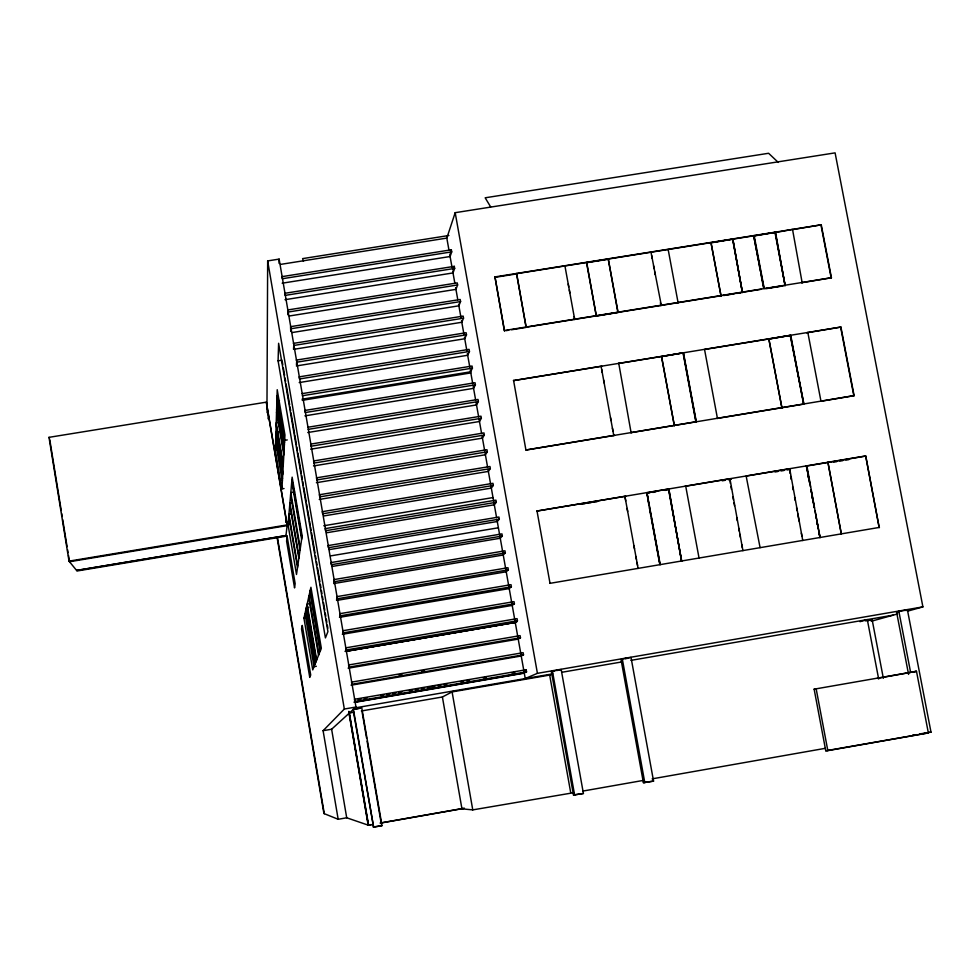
<?xml version="1.0" encoding="UTF-8"?>
<svg xmlns="http://www.w3.org/2000/svg" width="980" height="980" viewBox="0 0 980 980"><rect width="100%" height="100%" fill="white"/><g stroke="black" fill="none" stroke-linecap="round" stroke-linejoin="round"><path stroke-width="1.47" d="M266.964 407.006L267.663 260.913L279.129 259.1L355.973 707.021L331.62 729.23L323.094 730.7L338.174 819.28L346.712 817.786L368.603 825.283L349.37 713.036L353.878 712.264M266.315 402.155L287.201 524.913L285.891 536.244L77.053 570.997L69.029 561.136L49 437.337L266.315 402.155L287.128 525.611L69.519 561.736L68.502 555.489M279.018 263.252L279.129 259.1M267.075 412.69L267.197 408.391M268.104 418.766L268.238 414.528M281.934 488.873L275.392 450.384L277.218 389.709L284.947 434.998L281.934 488.873L284.016 488.53M278.087 360.848L278.614 343.282L327.92 631.622L325.421 637.907L278.087 360.848L282.032 360.211M287.9 314.837L287.679 309.974L457.244 282.901L457.611 284.972L455.945 289.357L289.333 315.989M290.754 331.436L290.546 326.671L460.196 299.488L460.576 301.558L458.873 305.809L292.175 332.538M296.45 364.707L296.634 362.208L466.492 334.805L466.125 332.722L296.279 360.113M288.034 524.692L292.138 477.15L302.146 535.766L296.499 574.476L288.034 524.692L290.117 524.349M285.756 522.291L286.074 519.363M303.947 618.184L310.93 587.277L321.33 648.233L312.743 669.879L303.947 618.184L306.03 617.829M448.963 250.121L446.819 238.091L455.185 212.685L835.095 152.868L922.903 606.89L907.407 611.202M334.29 581.728L333.69 583.566L503.242 554.999L505.349 552.916L504.97 550.809L333.935 579.596L334.29 581.728L505.349 552.916M450.139 253.306L451.351 249.79L281.958 276.654L282.314 278.737L451.719 251.86L451.351 249.79M451.719 251.86L450.102 256.527L282.167 283.196M453.066 269.745L454.291 266.339L284.812 293.302L285.168 295.384L454.659 268.41L454.291 266.339M454.659 268.41L453.017 272.93L284.996 299.696M336.581 600.446L336.851 596.636L507.983 567.726L508.363 569.846L506.231 571.781L338.088 600.189M463.528 318.169L461.801 322.273L293.51 349.358L293.767 345.474L463.528 318.169L463.16 316.099L293.412 343.38M340.146 615.82L339.484 617.351L509.22 588.576L511.389 586.799L511.009 584.68L339.778 613.688L340.146 615.82L511.389 586.799M466.492 334.805L464.741 338.762L296.364 365.944M504.382 330.909L494.974 276.911L821.252 224.812L831.432 277.744L801.615 282.742M469.457 351.452L299.513 378.966L299.157 376.871L469.089 349.37L469.457 351.452L467.68 355.274L299.206 382.568M511.609 329.746L526.076 327.406L516.644 273.445M302.036 393.642L472.054 366.042L472.434 368.125L470.621 371.8L302.061 399.191M343.074 632.896L342.388 634.293L512.221 605.407L514.402 603.766L514.022 601.647L342.706 630.765L343.074 632.896L514.402 603.766M475.398 384.822L305.27 412.543L304.915 410.449L475.031 382.739L475.398 384.822L473.573 388.349L304.927 415.851M504.492 330.701L494.974 276.911M307.793 427.268L478.007 399.448L478.375 401.531L476.525 404.924L307.781 432.523M564.982 266.205L574.721 319.59L574.182 316.626M346.014 649.997L345.291 651.235L515.211 622.251L517.428 620.757L517.06 618.637L345.646 647.866L346.014 649.997L517.428 620.757M481.364 418.276L311.052 446.206L310.685 444.099L480.984 416.182L481.364 418.276L479.477 421.51L310.648 449.22M821.314 401.2L854.107 395.638L840.914 327.051L513.447 380.595L601.818 366.189M596.048 314.617L586.726 262.481M586.542 262.75L596.355 316.062L606.412 314.445M484.341 435.034L313.943 463.075L313.576 460.968L483.973 432.927L484.341 435.034L482.43 438.121L313.514 465.941M617.915 312.583L608.262 259.039L618.074 312.363L609.291 313.98M487.33 451.805L316.834 479.955L316.479 477.848L486.962 449.71L487.33 451.805L485.394 454.757L316.381 482.687M348.941 667.123L348.206 668.213L518.212 639.107L520.466 637.772L520.086 635.64L348.574 664.979L348.941 667.123L520.466 637.772M490.331 468.612L319.737 496.872L319.37 494.753L489.951 466.505L490.331 468.612L488.359 471.417L319.26 499.445M651.051 252.448L661.292 305.221M668.201 249.704L678.123 302.881M493.32 485.431L322.641 513.802L322.285 511.683L492.952 483.324L493.32 485.431L491.323 488.089L323.633 515.97M513.569 380.412L525.917 450.016L854.107 395.638M601.132 366.471L613.786 435.635M496.321 502.262L325.556 530.744L325.188 528.624L495.954 500.155L496.321 502.262L494.3 504.786L326.512 532.777M711.039 242.844L721.023 295.936L711.039 242.844L732.611 239.181L742.423 292.493L732.807 238.949L742.399 292.493M351.894 684.273L351.122 685.204L521.225 656L523.504 654.812L523.124 652.68L351.526 682.129L351.894 684.273L523.504 654.812M499.335 519.13L328.459 547.722L328.092 545.591L498.955 517.024L499.335 519.13L497.277 521.507L329.402 549.596M802.179 282.84L792.526 229.394L775.021 232.628L785.115 285.596L775.266 232.37L753.73 236.021L763.739 287.336M753.718 236.033L754.159 235.531L764.229 288.598M661.549 356.622L674.338 425.626L661.549 356.622L683.452 352.714L696.302 421.719L630.998 432.646M502.336 536.011L331.375 564.713L331.007 562.581L501.956 533.904L502.336 536.011L500.253 538.24L332.293 566.44M865.708 455.957L879.17 527.51L865.708 455.957L536.881 511.058L625.706 496.199M323.094 730.7L344.335 709.03L355.973 707.021M792.967 229.541L821.252 224.812M704.571 349.603L717.458 418.497M354.834 701.435L354.037 702.219L524.239 672.905L526.542 671.864L526.162 669.732L354.466 699.291L354.834 701.435L526.542 671.864M631.108 432.768L618.735 363.262M785.115 285.596L775.486 232.125M353.07 709.471L361.755 707.756L382.004 825.65L373.601 827.132L353.07 709.471L360.027 708.27M768.884 339.117L781.905 407.839L768.884 339.117L790.725 335.221L803.821 403.956L790.26 335.638M807.336 332.857L807.826 332.441L820.946 401.126M624.922 496.444L638.102 568.474M806.724 332.784L840.914 327.051M648.821 504.81L646.959 492.536L660.202 564.578M537.003 510.935L550.001 583.259M685.731 486.264L699.058 558.135M746.172 476.158L760.088 547.636M361.375 710.966L442.397 696.988L454.218 690.79M742.926 550.687L729.929 478.669L730.345 483.434M802.767 540.543L789.684 468.673L790.052 473.438M523.859 670.786L526.162 669.732M525.035 678.626L537.42 673.333L922.903 606.89M551.36 671.459L561.173 669.511L583.418 793.482L573.484 795.013L551.36 671.459L554.276 670.957M573.949 792.649L472.764 809.884L452.086 691.905L549.67 675.073L552.671 673.86L355.017 707.903M622.312 658.977L621.014 659.454L643.407 782.677L653.55 781.109L631.022 657.47L622.312 658.977L644.803 782.653M859.987 621.675L867.312 619.605L878.668 679.03M908.57 674.412L896.553 611.949L907.419 609.83L931 732.17L920.012 733.885M883.348 678.283L872.139 619.715L867.374 620.757M905.091 610.479L907.419 609.83M871.245 621.259L897.545 613.946M814.135 689.173L816.156 688.805L827.831 750.643L928.354 732.905L916.484 671.312L814.135 689.173L825.76 750.778L827.831 750.643M877.112 678.405L908.999 672.672M913.495 671.851L916.484 671.312L905.52 673.236M371.2 824.609L368.186 825.148L348.819 712.068M380.216 823.029L464.434 808.182M373.123 824.486L368.37 825.209L348.868 711.333M380.424 823.09L463.283 808.488M373.221 827.01L382.004 825.65M582.965 791.056L643.125 780.448M652.153 778.855L825.087 748.365M573.484 795.013L583.418 793.482M643.407 782.677L653.55 781.109M924.299 733.138L927.154 732.624M825.76 750.778L928.354 732.905L925.328 733.163M398.921 674.816L401.935 674.301M421.498 670.933L424.512 670.418M358.19 699.316L361.204 698.801M364.217 698.274L367.231 697.76M380.779 695.42L383.793 694.906M386.806 694.391L389.82 693.865M392.833 693.35L395.846 692.836M398.86 692.309L401.874 691.794M409.395 690.496L412.409 689.981M415.422 689.467L418.435 688.94M421.449 688.426L424.463 687.911M427.476 687.384L434.998 686.086M438.011 685.571L441.024 685.057M444.038 684.53L447.052 684.016M460.6 681.676L463.613 681.161M466.627 680.647L469.641 680.12M483.189 677.793L486.202 677.266M511.805 672.868L514.818 672.341M356.757 702.011L524.165 673.174M557.179 670.455L560.082 669.952M625.35 658.707L628.241 658.205M896.553 611.949L900.828 611.214M561.712 672.305L621.92 661.917M630.961 660.361L893.331 615.109M865.389 620.879L872.139 619.715M549.866 583.357L879.452 527.399M346.491 651.247L516.644 622.214M345.327 651.455L515.26 622.459M316.344 666.278L314.017 666.67L304.976 613.602M311.53 595.509L308.97 595.938L318.929 654.297M337.218 598.768L508.363 569.846M309.558 603.729L307.12 604.146L316.638 660.042M308.7 607.343L306.299 607.747L315.646 662.566M291.268 513.949L288.929 514.341L297.736 566.048M69.029 561.136L287.201 524.913M323.768 525.758L493.014 497.571M646.616 492.818L668.458 489.057L681.713 561.075M684.959 486.288L729.978 478.767M746.478 475.998L789.978 468.722M865.438 456.104L806.234 466.113L806.871 465.794L819.978 537.628L818.851 531.662M581.936 504.271L584.95 503.757M587.976 503.255L590.989 502.752M594.003 502.25L597.016 501.748M646.788 493.418L649.801 492.916M652.815 492.413L655.841 491.911M664.881 490.392L669.414 489.632M722.187 480.8L725.212 480.298M728.226 479.796L731.239 479.294M774.972 471.98L777.998 471.478M781.011 470.964L784.024 470.461M787.038 469.959L790.052 469.457M833.796 462.144L836.81 461.629M839.823 461.127L842.837 460.625M845.863 460.122L848.876 459.62M330.481 555.917L498.391 527.779M525.917 450.016L614.485 435.377M717.238 418.399L803.576 404.127L790.492 335.43L704.351 349.48M294.588 492.021L290.803 492.658L300.309 548.396M292.334 502.703L289.896 503.108L299.059 556.897M302.257 400.318L470.817 372.927M279.141 409.077L276.617 409.481L283.967 452.564M618.294 363.507L683.268 352.91L696.106 421.89M278.651 422.417L276.213 422.821L283.306 464.398M278.296 431.96L275.931 432.339L282.828 472.862M308.161 429.363L478.375 401.531M278.05 438.673L275.723 439.052L282.497 478.816M287.263 439.922L284.641 440.351L277.034 395.736M275.392 450.384L277.463 450.041M504.602 330.493L831.432 277.744M721.231 295.715L526.187 327.198L516.534 273.677L775.266 232.37M722.652 295.482L761.166 289.272M765.441 288.586L785.36 285.364M505.827 330.677L508.718 330.211M723.877 295.482L733.861 293.865M736.715 293.412L740.99 292.714M766.63 288.573L782.285 286.05M302.391 395.749L472.434 368.125M279.447 400.587L276.875 401.004L284.384 445.03M494.765 277.377L516.423 273.922M586.579 262.714L608.102 259.271M288.034 312.057L457.611 284.972M290.901 328.753L460.576 301.558M448.889 235.494L302.6 258.622L303.457 261.28M280.5 264.404L446.819 238.091M928.575 732.379L931 732.17M912.748 735.024L917.329 734.633M472.764 809.884L461.948 808.843L442.397 696.988M338.174 819.28L323.927 813.535L277.12 537.738M778.279 162.423L768.602 153.272L485.161 197.801L490.625 206.854M49 437.337L49.539 438.256M898.856 611.312L910.628 672.501M820.995 225.069L831.175 277.977M840.656 327.259L853.837 395.822M806.479 465.966L810.448 486.84M811.024 489.829L814.417 507.714M814.98 510.69L820.089 537.53M806.381 466.088L807.52 472.054M808.084 475.031L809.505 482.479M810.913 489.939L811.477 492.916M812.053 495.892L814.319 507.812M815.728 515.272L816.303 518.249M816.867 521.225L818.276 528.686M807.937 475.055L808.5 478.032M811.906 495.917L812.469 498.906M816.72 521.25L817.283 524.239M818.704 531.687L819.268 534.663M754.012 237.491L754.563 240.443M755.127 243.383L756.511 250.757M757.087 253.698L758.471 261.06M759.035 264L760.419 271.374M760.995 274.314L763.494 287.569M790.615 476.415L791.179 479.404M792.6 486.864L793.163 489.841M794.572 497.301L795.135 500.278M796.544 507.738L797.108 510.715M797.683 513.704L799.092 521.152M801.346 533.083L801.91 536.072M730.896 486.423L731.46 489.412M732.856 496.885L733.42 499.874M733.971 502.863L734.535 505.852M736.776 517.808L737.327 520.797M738.724 528.269L739.288 531.258M739.851 534.247L740.402 537.236M741.799 544.709L742.362 547.698M683.072 353.106L695.91 422.062M651.602 255.4L652.141 258.353M653.525 265.752L654.064 268.704M654.615 271.656L655.167 274.621M660.385 302.71L660.937 305.662M646.788 492.671L660.03 564.676M649.373 507.812L650.745 515.309M651.296 518.298L657.641 552.781M658.192 555.783L659.564 563.279M601.683 369.472L602.235 372.486M603.607 379.995L604.158 383.009M610.491 417.59L611.03 420.591M612.414 428.113L612.966 431.114M625.191 497.938L625.742 500.939M627.114 508.449L627.666 511.45M633.974 545.958L634.526 548.959M635.898 556.469L636.449 559.47M637 562.471L637.551 565.472M568.229 283.992L568.768 286.969M569.307 289.933L569.858 292.898M552.414 671.018L574.623 795.025M549.67 675.073L570.703 792.612M455.185 212.685L537.42 673.333M449.759 254.629L452.025 267.368M452.699 271.166L454.892 283.477M455.651 287.704L457.807 299.831M458.591 304.229L461.004 317.765M461.531 320.717L463.944 334.303M464.447 337.12L466.884 350.84M467.374 353.535L469.837 367.365M470.29 369.938L472.777 383.903M473.218 386.39L475.716 400.44M476.145 402.854L478.669 416.978M479.098 419.391L481.609 433.515M482.148 436.517L484.72 450.959M485.088 453.054L487.66 467.497M488.04 469.591L496.603 517.71M497.117 520.588L525.243 678.54M362.196 712.558L366.594 738.161M367.108 741.174L381.33 824.021M353.376 709.189L373.601 827.132M267.663 260.913L344.335 709.03M282.289 361.706L282.804 364.732M283.306 367.647L284.604 375.267M285.082 378.047L285.633 381.293M286.099 383.988L289.651 404.789M290.007 406.884L290.668 410.73M291.036 412.911L294.551 433.405M294.809 434.912L296.45 444.528M296.867 446.966L297.479 450.543M297.896 452.993L301.338 473.132M301.754 475.582L302.367 479.147M302.783 481.596L303.396 485.174M303.825 487.624L306.226 501.736M306.654 504.198L307.267 507.763M307.683 510.213L309.227 519.253M309.582 521.311L310.256 525.28M310.611 527.326L311.125 530.339M311.542 532.802L314.984 552.928M315.474 555.758L316.013 558.943M316.503 561.797L317.042 564.97M317.532 567.837L319.872 581.532M320.374 584.423L320.913 587.547M321.403 590.462L321.942 593.574M322.432 596.502L322.971 599.589M323.474 602.529L324.772 610.136M325.274 613.088L325.801 616.151M326.303 619.127L326.83 622.178M327.345 625.167L327.859 628.192M291.93 479.538L301.865 537.714M291.771 481.413L301.632 539.233M310.231 590.34L320.472 650.377M276.96 398.101L284.531 442.446M309.962 591.553L320.142 651.222M276.789 403.87L284.249 447.578M331.62 729.23L346.712 817.786M308.651 597.359L318.524 655.289M276.544 412.225L283.832 454.99M290.619 494.802L300.052 550.148M276.152 424.867L283.208 466.223M289.762 504.712L298.875 558.208M306.875 605.187L316.356 660.777M306.079 608.752L315.364 663.276M275.87 434.287L282.73 474.59M305.797 609.989L315.021 664.134M288.769 516.191L297.516 567.555M275.662 441.392L282.387 480.886M277.365 537.101L324.294 813.694M49.784 439.763L61.238 510.531M61.716 513.545L62.206 516.558M62.696 519.572L67.081 546.681M67.571 549.694L68.049 552.696M287.054 535.974L286.601 541.217L294.551 587.914L295.164 583.651L287.054 535.974M302.281 625.51L301.522 628.915L309.754 677.388L310.709 675L302.281 625.51M668.789 488.885L681.553 561.099L668.789 488.885M827.941 462.376L841.33 534.002L827.941 462.376M285.976 535.558L76.599 570.434L285.964 535.607"/></g></svg>
